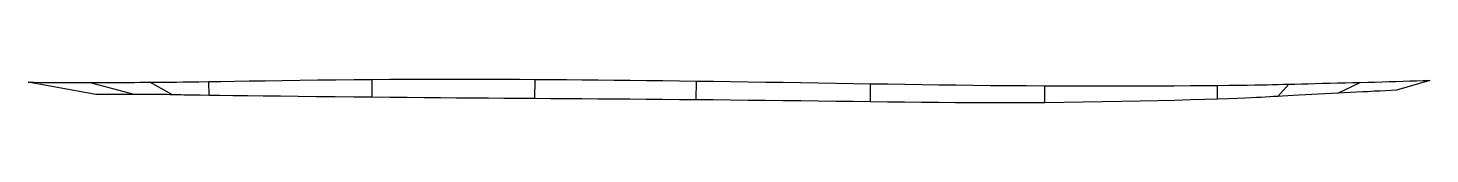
# Model space of a CAD drawing. Header units: metres. Extents: x -12 to 228, y -1 to 3.
import ezdxf

# ---------------------------------------------------------------- set-up
doc = ezdxf.new("R2010")
doc.units = ezdxf.units.M

msp = doc.modelspace()

# ---------------------------------------------------------------- linework, layer by layer
for p, q in [((28.96, 2.36), (31.84, 2.4)), ((31.84, 2.4), (34.84, 2.45)), ((34.84, 2.45), (37.91, 2.49)), ((37.91, 2.49), (41.03, 2.53)), ((41.03, 2.53), (44.14, 2.56)), ((44.14, 2.56), (47.21, 2.59)), ((47.19, -0.48), (47.21, 2.59)), ((47.21, 2.59), (50.21, 2.62)), ((47.21, 2.59), (47.21, 2.59)), ((47.21, 2.59), (47.21, 2.59)), ((50.21, 2.62), (53.14, 2.63)), ((53.14, 2.63), (56, 2.64)), ((56, 2.64), (58.81, 2.64)), ((58.81, 2.64), (61.58, 2.64)), ((61.58, 2.64), (64.31, 2.64)), ((64.31, 2.64), (67.02, 2.63)), ((67.02, 2.63), (69.7, 2.62)), ((69.7, 2.62), (72.38, 2.6)), ((72.38, 2.6), (75.04, 2.58)), ((75.01, -0.71), (75.04, 2.58)), ((75.04, 2.58), (75.04, 2.58)), ((75.04, 2.58), (75.04, 2.58)), ((75.04, 2.58), (77.72, 2.56)), ((77.72, 2.56), (80.4, 2.54)), ((80.4, 2.54), (83.09, 2.52)), ((83.09, 2.52), (85.8, 2.49)), ((85.8, 2.49), (88.53, 2.46)), ((88.53, 2.46), (91.28, 2.44)), ((91.28, 2.44), (94.06, 2.4)), ((94.06, 2.4), (96.86, 2.37)), ((227.87, 2.41), (222.16, 0.75)), ((226.72, 2.38), (227.87, 2.41)), ((227.87, 2.41), (227.87, 2.41)), ((0, 0), (-11.56, 2.09)), ((0, 0), (-11.56, 2.09)), ((-11.56, 2.09), (-11.56, 2.09)), ((-11.56, 2.09), (-10.56, 2.08)), ((-10.56, 2.08), (-9.55, 2.07)), ((-9.55, 2.07), (-8.54, 2.06)), ((-8.54, 2.06), (-7.52, 2.05)), ((-7.52, 2.05), (-6.5, 2.05)), ((-6.5, 2.05), (-5.46, 2.04)), ((-5.46, 2.04), (-4.4, 2.03)), ((-4.4, 2.03), (-3.34, 2.03)), ((-3.34, 2.03), (-2.25, 2.03)), ((-2.25, 2.03), (-1.15, 2.03)), ((6.55, 0.02), (-1.15, 2.03)), ((-1.15, 2.03), (-1.15, 2.03)), ((-1.15, 2.03), (-1.15, 2.03)), ((-1.15, 2.03), (-0.03, 2.03)), ((-0.03, 2.03), (1.11, 2.03)), ((0.62, 0), (0, 0)), ((0, 0), (0, 0)), ((1.23, 0.01), (0.62, 0)), ((1.11, 2.03), (2.24, 2.04)), ((1.85, 0.01), (1.23, 0.01)), ((2.47, 0.02), (1.85, 0.01)), ((2.24, 2.04), (3.36, 2.05)), ((3.11, 0.02), (2.47, 0.02)), ((3.77, 0.02), (3.11, 0.02)), ((3.36, 2.05), (4.46, 2.05)), ((4.43, 0.02), (3.77, 0.02)), ((5.12, 0.02), (4.43, 0.02)), ((4.46, 2.05), (5.53, 2.06)), ((5.82, 0.02), (5.12, 0.02)), ((5.53, 2.06), (6.56, 2.07)), ((6.55, 0.02), (5.82, 0.02)), ((7.31, 0.02), (6.55, 0.02)), ((6.55, 0.02), (6.55, 0.02)), ((6.55, 0.02), (6.55, 0.02)), ((6.56, 2.07), (7.52, 2.08)), ((8.07, 0.01), (7.31, 0.02)), ((7.52, 2.08), (8.43, 2.08)), ((8.84, 0.01), (8.07, 0.01)), ((8.43, 2.08), (9.25, 2.09)), ((9.59, 0), (8.84, 0.01)), ((9.25, 2.09), (10, 2.1)), ((13.1, -0.05), (9.25, 2.09)), ((9.25, 2.09), (9.25, 2.09)), ((9.25, 2.09), (9.25, 2.09)), ((10.31, -0.01), (9.59, 0)), ((10, 2.1), (10.71, 2.1)), ((10.71, 2.1), (11.4, 2.1)), ((11.4, 2.1), (12.12, 2.1)), ((12.12, 2.1), (12.92, 2.11)), ((12.92, 2.11), (13.82, 2.12)), ((13.82, 2.12), (14.88, 2.14)), ((14.88, 2.14), (16.13, 2.15)), ((16.13, 2.15), (17.6, 2.18)), ((17.6, 2.18), (19.34, 2.2)), ((19.34, 2.2), (21.38, 2.23)), ((19.35, -0.15), (19.34, 2.2)), ((19.34, 2.2), (19.34, 2.2)), ((19.34, 2.2), (19.34, 2.2)), ((21.38, 2.23), (23.69, 2.28)), ((23.69, 2.28), (26.23, 2.32)), ((26.23, 2.32), (28.96, 2.36)), ((96.86, 2.37), (99.7, 2.34)), ((99.7, 2.34), (102.58, 2.29)), ((102.55, -0.92), (102.58, 2.29)), ((102.58, 2.29), (102.58, 2.29)), ((102.58, 2.29), (102.58, 2.29)), ((102.58, 2.29), (105.49, 2.26)), ((105.49, 2.26), (108.43, 2.22)), ((108.43, 2.22), (111.4, 2.17)), ((111.4, 2.17), (114.39, 2.13)), ((114.39, 2.13), (117.39, 2.09)), ((117.39, 2.09), (120.4, 2.04)), ((120.4, 2.04), (123.4, 2)), ((123.4, 2), (126.4, 1.95)), ((126.4, 1.95), (129.38, 1.9)), ((129.38, 1.9), (132.34, 1.85)), ((132.31, -1.26), (132.34, 1.85)), ((132.34, 1.85), (132.34, 1.85)), ((132.34, 1.85), (132.34, 1.85)), ((132.34, 1.85), (135.27, 1.81)), ((135.27, 1.81), (138.18, 1.76)), ((138.18, 1.76), (141.09, 1.72)), ((141.09, 1.72), (144, 1.67)), ((144, 1.67), (146.91, 1.63)), ((146.91, 1.63), (149.86, 1.59)), ((149.86, 1.59), (152.84, 1.56)), ((152.84, 1.56), (155.87, 1.53)), ((155.87, 1.53), (158.95, 1.51)), ((158.95, 1.51), (162.1, 1.49)), ((162.08, -1.42), (162.1, 1.49)), ((162.1, 1.49), (162.1, 1.49)), ((162.1, 1.49), (162.1, 1.49)), ((162.1, 1.49), (165.33, 1.47)), ((165.33, 1.47), (168.59, 1.47)), ((168.59, 1.47), (171.85, 1.46)), ((171.85, 1.46), (175.08, 1.47)), ((175.08, 1.47), (178.24, 1.48)), ((178.24, 1.48), (181.28, 1.49)), ((181.28, 1.49), (184.18, 1.5)), ((184.18, 1.5), (186.89, 1.52)), ((186.89, 1.52), (189.37, 1.54)), ((189.37, 1.54), (191.6, 1.55)), ((191.58, -0.8), (191.6, 1.55)), ((191.6, 1.55), (193.54, 1.57)), ((191.6, 1.55), (191.6, 1.55)), ((191.6, 1.55), (191.6, 1.55)), ((193.54, 1.57), (195.21, 1.59)), ((195.21, 1.59), (196.66, 1.61)), ((196.66, 1.61), (197.93, 1.63)), ((197.93, 1.63), (199.05, 1.65)), ((199.05, 1.65), (200.07, 1.67)), ((200.07, 1.67), (201, 1.7)), ((201, 1.7), (201.91, 1.72)), ((201.86, -0.33), (203.78, 1.77)), ((201.91, 1.72), (202.83, 1.74)), ((202.83, 1.74), (203.78, 1.77)), ((203.78, 1.77), (204.8, 1.79)), ((203.78, 1.77), (203.78, 1.77)), ((203.78, 1.77), (203.78, 1.77)), ((204.8, 1.79), (205.9, 1.82)), ((205.9, 1.82), (207.07, 1.85)), ((207.07, 1.85), (208.27, 1.88)), ((208.82, 0.05), (207.7, -0.01)), ((208.27, 1.88), (209.52, 1.91)), ((209.94, 0.11), (208.82, 0.05)), ((209.52, 1.91), (210.8, 1.94)), ((211.05, 0.16), (209.94, 0.11)), ((210.8, 1.94), (212.09, 1.97)), ((212.15, 0.22), (211.05, 0.16)), ((212.09, 1.97), (213.39, 2)), ((212.15, 0.22), (215.97, 2.06)), ((213.23, 0.27), (212.15, 0.22)), ((212.15, 0.22), (212.15, 0.22)), ((212.15, 0.22), (212.15, 0.22)), ((214.28, 0.33), (213.23, 0.27)), ((213.39, 2), (214.69, 2.03)), ((215.32, 0.38), (214.28, 0.33)), ((214.69, 2.03), (215.97, 2.06)), ((216.33, 0.43), (215.32, 0.38)), ((215.97, 2.06), (217.23, 2.1)), ((215.97, 2.06), (215.97, 2.06)), ((215.97, 2.06), (215.97, 2.06)), ((217.33, 0.48), (216.33, 0.43)), ((217.23, 2.1), (218.47, 2.13)), ((218.31, 0.54), (217.33, 0.48)), ((219.28, 0.59), (218.31, 0.54)), ((218.47, 2.13), (219.69, 2.17)), ((220.25, 0.64), (219.28, 0.59)), ((219.69, 2.17), (220.89, 2.2)), ((221.2, 0.69), (220.25, 0.64)), ((220.89, 2.2), (222.08, 2.24)), ((222.16, 0.75), (221.2, 0.69)), ((222.08, 2.24), (223.25, 2.27)), ((222.16, 0.75), (222.16, 0.75)), ((223.25, 2.27), (224.41, 2.31)), ((224.41, 2.31), (225.57, 2.34)), ((225.57, 2.34), (226.72, 2.38)), ((11, -0.02), (10.31, -0.01)), ((11.64, -0.02), (11, -0.02)), ((12.21, -0.03), (11.64, -0.02)), ((12.7, -0.04), (12.21, -0.03)), ((13.1, -0.05), (12.7, -0.04)), ((13.4, -0.05), (13.1, -0.05)), ((13.1, -0.05), (13.1, -0.05)), ((13.1, -0.05), (13.1, -0.05)), ((13.66, -0.06), (13.4, -0.05)), ((13.9, -0.06), (13.66, -0.06)), ((14.17, -0.07), (13.9, -0.06)), ((14.54, -0.08), (14.17, -0.07)), ((15.04, -0.09), (14.54, -0.08)), ((15.72, -0.1), (15.04, -0.09)), ((16.64, -0.12), (15.72, -0.1)), ((17.83, -0.13), (16.64, -0.12)), ((19.35, -0.15), (17.83, -0.13)), ((21.22, -0.18), (19.35, -0.15)), ((19.35, -0.15), (19.35, -0.15)), ((19.35, -0.15), (19.35, -0.15)), ((23.42, -0.21), (21.22, -0.18)), ((25.91, -0.24), (23.42, -0.21)), ((28.62, -0.28), (25.91, -0.24)), ((31.53, -0.31), (28.62, -0.28)), ((34.57, -0.35), (31.53, -0.31)), ((37.7, -0.38), (34.57, -0.35)), ((40.88, -0.42), (37.7, -0.38)), ((44.06, -0.45), (40.88, -0.42)), ((47.19, -0.48), (44.06, -0.45)), ((50.23, -0.51), (47.19, -0.48)), ((47.19, -0.48), (47.19, -0.48)), ((47.19, -0.48), (47.19, -0.48)), ((53.18, -0.54), (50.23, -0.51)), ((56.06, -0.57), (53.18, -0.54)), ((58.88, -0.59), (56.06, -0.57)), ((61.64, -0.61), (58.88, -0.59)), ((64.36, -0.63), (61.64, -0.61)), ((67.05, -0.65), (64.36, -0.63)), ((69.71, -0.67), (67.05, -0.65)), ((72.36, -0.69), (69.71, -0.67)), ((75.01, -0.71), (72.36, -0.69)), ((77.68, -0.72), (75.01, -0.71)), ((75.01, -0.71), (75.01, -0.71)), ((75.01, -0.71), (75.01, -0.71)), ((80.35, -0.74), (77.68, -0.72)), ((83.04, -0.76), (80.35, -0.74)), ((85.75, -0.78), (83.04, -0.76)), ((88.48, -0.8), (85.75, -0.78)), ((91.23, -0.82), (88.48, -0.8)), ((94.02, -0.84), (91.23, -0.82)), ((96.82, -0.86), (94.02, -0.84)), ((99.67, -0.89), (96.82, -0.86)), ((102.55, -0.92), (99.67, -0.89)), ((105.47, -0.94), (102.55, -0.92)), ((102.55, -0.92), (102.55, -0.92)), ((102.55, -0.92), (102.55, -0.92)), ((108.41, -0.98), (105.47, -0.94)), ((111.39, -1.01), (108.41, -0.98)), ((114.38, -1.04), (111.39, -1.01)), ((117.39, -1.07), (114.38, -1.04)), ((120.4, -1.11), (117.39, -1.07)), ((123.4, -1.14), (120.4, -1.11)), ((126.39, -1.18), (123.4, -1.14)), ((129.36, -1.22), (126.39, -1.18)), ((132.31, -1.26), (129.36, -1.22)), ((135.24, -1.29), (132.31, -1.26)), ((132.31, -1.26), (132.31, -1.26)), ((132.31, -1.26), (132.31, -1.26)), ((138.14, -1.33), (135.24, -1.29)), ((141.03, -1.36), (138.14, -1.33)), ((143.93, -1.39), (141.03, -1.36)), ((146.85, -1.42), (143.93, -1.39)), ((149.79, -1.43), (146.85, -1.42)), ((152.77, -1.45), (149.79, -1.43)), ((155.81, -1.45), (152.77, -1.45)), ((158.91, -1.44), (155.81, -1.45)), ((162.08, -1.42), (158.91, -1.44)), ((165.33, -1.38), (162.08, -1.42)), ((162.08, -1.42), (162.08, -1.42)), ((162.08, -1.42), (162.08, -1.42)), ((168.63, -1.34), (165.33, -1.38)), ((171.93, -1.28), (168.63, -1.34)), ((175.18, -1.22), (171.93, -1.28)), ((178.36, -1.15), (175.18, -1.22)), ((181.42, -1.08), (178.36, -1.15)), ((184.32, -1.01), (181.42, -1.08)), ((187, -0.93), (184.32, -1.01)), ((189.44, -0.86), (187, -0.93)), ((191.58, -0.8), (189.44, -0.86)), ((193.41, -0.74), (191.58, -0.8)), ((191.58, -0.8), (191.58, -0.8)), ((191.58, -0.8), (191.58, -0.8)), ((194.95, -0.68), (193.41, -0.74)), ((196.23, -0.63), (194.95, -0.68)), ((197.32, -0.58), (196.23, -0.63)), ((198.24, -0.54), (197.32, -0.58)), ((199.04, -0.5), (198.24, -0.54)), ((199.75, -0.45), (199.04, -0.5)), ((200.44, -0.41), (199.75, -0.45)), ((201.12, -0.37), (200.44, -0.41)), ((201.86, -0.33), (201.12, -0.37)), ((202.67, -0.28), (201.86, -0.33)), ((201.86, -0.33), (201.86, -0.33)), ((201.86, -0.33), (201.86, -0.33)), ((203.57, -0.23), (202.67, -0.28)), ((204.53, -0.18), (203.57, -0.23)), ((205.55, -0.12), (204.53, -0.18)), ((206.61, -0.07), (205.55, -0.12)), ((207.7, -0.01), (206.61, -0.07))]:
    msp.add_line(p, q)

doc.saveas('drawing.dxf')
